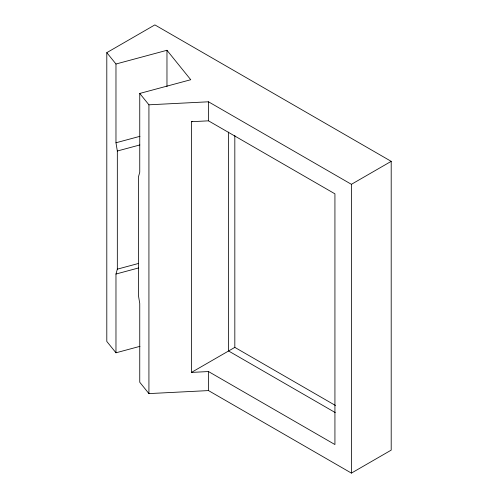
<?xml version="1.0" encoding="UTF-8"?>
<svg xmlns="http://www.w3.org/2000/svg" width="498" height="498" viewBox="0 0 498 498"><rect width="100%" height="100%" fill="white"/><g stroke="black" fill="none" stroke-linecap="round" stroke-linejoin="round"><path stroke-width="0.75" d="M139.969 346.334L115.972 352.796L115.972 274.037L117.329 269.157L117.329 151.012L115.972 142.77L115.972 64.012L106.802 52.651L154.872 24.9L391.198 161.346L391.198 450.13L351.414 473.1L208.494 390.588L148.927 393.594L139.751 382.24L139.751 303.481L138.394 295.233L138.394 177.095L139.751 172.215L139.751 93.45L190.746 79.724L166.967 50.279L115.972 64.012M191.462 121.693L208.494 120.833L334.93 193.834L334.93 444.552L208.494 371.552L191.462 372.411L191.462 121.693L192.141 121.3M139.751 93.45L148.927 104.81L208.494 101.797L351.414 184.316L391.198 161.346M191.462 372.411L234.826 347.38L335.49 405.497M115.972 142.77L139.969 136.309M117.329 151.012L139.832 144.955M117.329 269.157L138.332 263.504M115.972 274.037L138.469 267.98M335.266 412.587L228.576 350.984L228.576 132.095M115.972 352.796L106.802 341.441L106.802 52.651M351.414 184.316L351.414 473.1M234.826 135.45L234.826 347.38M208.494 101.797L208.494 120.833M208.494 371.552L208.494 390.588M166.967 50.279L166.967 86.571M148.927 104.81L148.927 393.594"/></g></svg>
